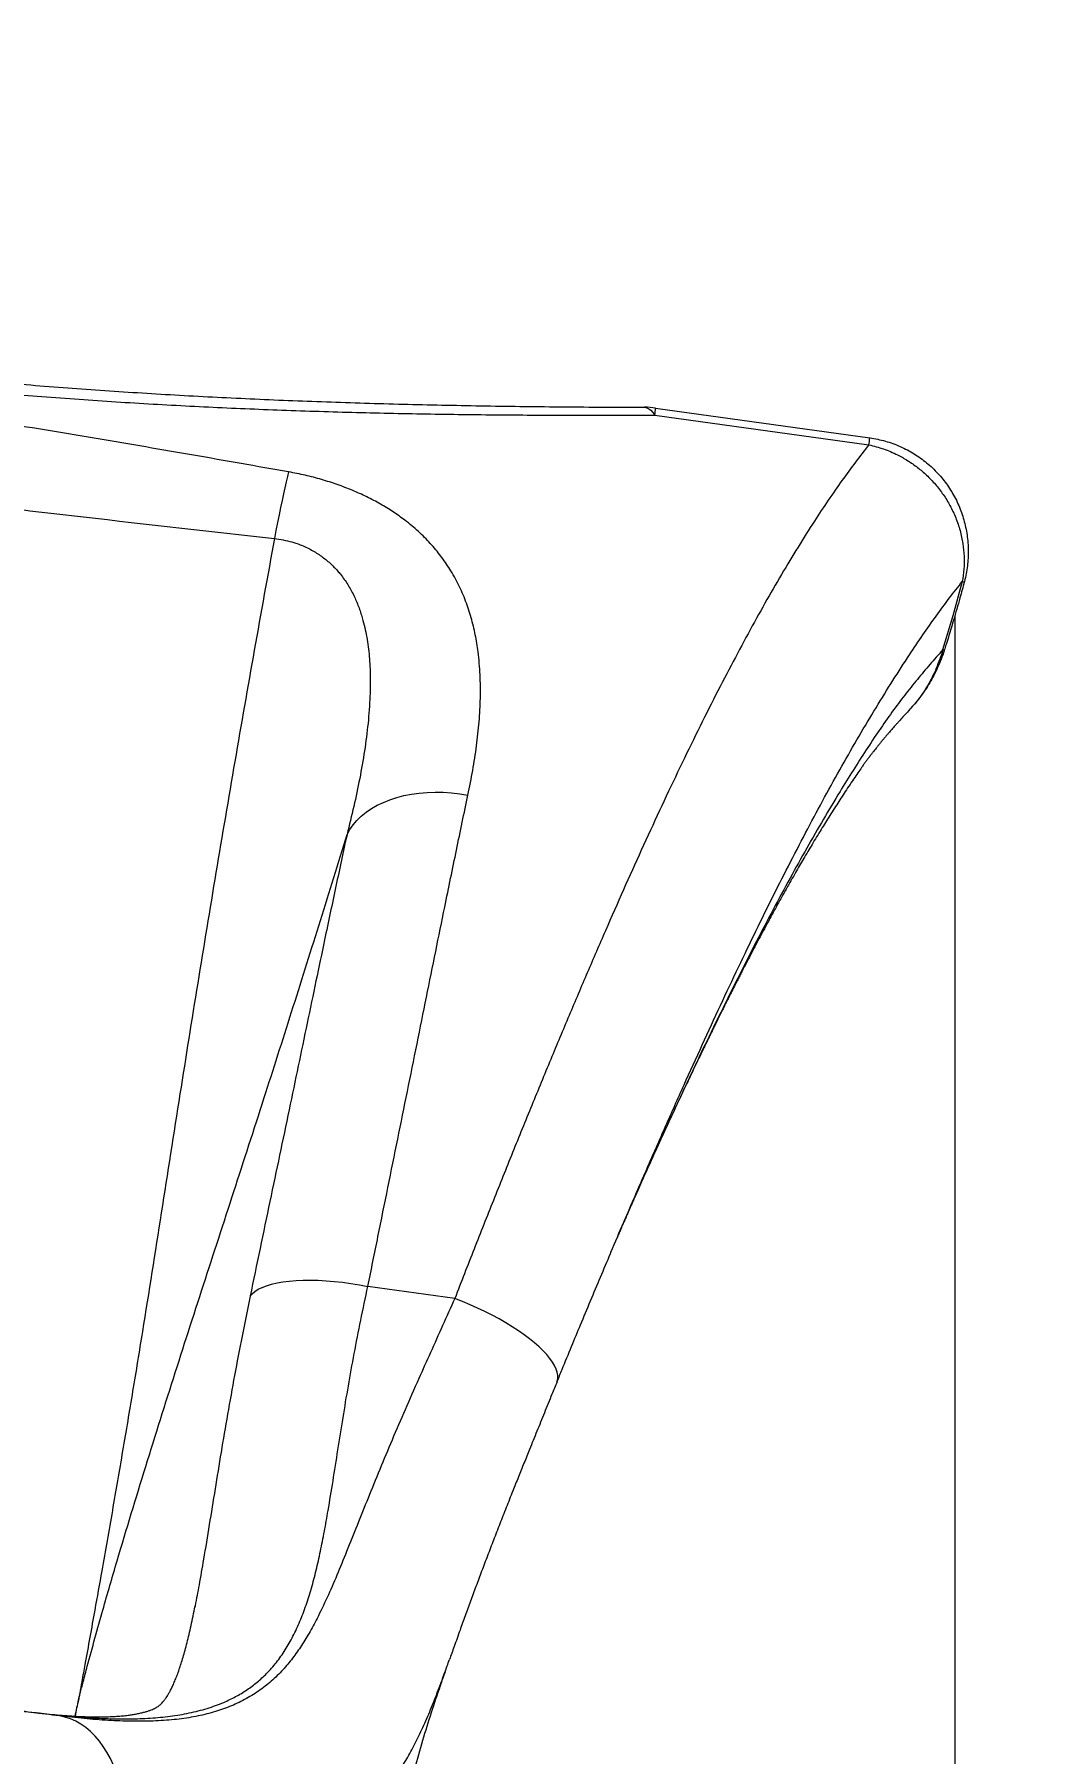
# Model space of a CAD drawing. Header units: millimetres. Extents: x -5517 to 6387, y -5295 to 6147.
# Drawn here: x 3939 to 4546, y 3157 to 4188 of the extents above; entities that cross this region are included whole.
import ezdxf

# ---------------------------------------------------------------- set-up
doc = ezdxf.new("R2010")
doc.units = ezdxf.units.MM
for name, color, linetype in [('DIKOM_ОБЪЕКТ', 7, 'Continuous'), ('DIKOM_РАЗМЕР_ЗОНА', 7, 'Continuous'), ('DIKOM_РАЗМЕР_ОБЪЕКТА', 7, 'Continuous')]:
    doc.layers.add(name, color=color, linetype=linetype)
doc.styles.add('style1', font='arial.ttf', dxfattribs={"width": 0.8})
doc.dimstyles.new('1-50', dxfattribs={"dimtxt": 300, "dimasz": 200, "dimexe": 100, "dimexo": 0, "dimgap": 100, "dimtad": 1, "dimtxsty": 'style1', "dimcen": 200, "dimclrd": 7, "dimclre": 7, "dimclrt": 7, "dimadec": 1, "dimazin": 2, "dimtfac": 1, "dimtmove": 0, "dimatfit": 2, "dimfxl": 0, "dimlwd": 25, "dimlwe": 18, "dimarcsym": 0})

# ---------------------------------------------------------------- blocks, each defined once
blk = doc.blocks.new('*D2')
at = {"layer": 'Defpoints', "color": 0, "transparency": 16777216}
for p in [(4491.5, 3839), (-2445.6, 374.3), (4491.5, -4687.8)]:
    blk.add_point(p, dxfattribs=at)
at = {"layer": 'DIKOM_РАЗМЕР_ОБЪЕКТА', "color": 7, "lineweight": 18, "transparency": 16777216}
for p, q in [((4491.5, 3839), (4491.5, -4787.8)), ((-2445.6, 374.3), (-2445.6, -4787.8))]:
    blk.add_line(p, q, dxfattribs=at)
at = {"layer": 'DIKOM_РАЗМЕР_ОБЪЕКТА', "color": 7, "lineweight": 25, "transparency": 16777216}
blk.add_line((-2245.6, -4687.8), (4291.5, -4687.8), dxfattribs=at)
at = {"layer": 'DIKOM_РАЗМЕР_ОБЪЕКТА', "color": 7, "transparency": 16777216}
for points in [[(-2245.6, -4654.5), (-2245.6, -4721.1), (-2445.6, -4687.8)], [(4291.5, -4654.5), (4291.5, -4721.1), (4491.5, -4687.8)]]:
    blk.add_solid(points, dxfattribs=at)
at = {"layer": 'DIKOM_РАЗМЕР_ОБЪЕКТА', "color": 7, "transparency": 16777216, "insert": (1023, -4434.6), "char_height": 300, "attachment_point": 5, "style": 'style1'}
blk.add_mtext('6900', dxfattribs=at)
blk = doc.blocks.new('*D3')
at = {"layer": 'Defpoints', "color": 0, "transparency": 16777216}
for p in [(6386.9, 4728.2), (-4131.4, -152.7), (6386.9, -5195.4)]:
    blk.add_point(p, dxfattribs=at)
at = {"layer": 'DIKOM_РАЗМЕР_ЗОНА', "color": 7, "lineweight": 18, "transparency": 16777216}
for p, q in [((6386.9, 4728.2), (6386.9, -5295.4)), ((-4131.4, -152.7), (-4131.4, -5295.4))]:
    blk.add_line(p, q, dxfattribs=at)
at = {"layer": 'DIKOM_РАЗМЕР_ЗОНА', "color": 7, "lineweight": 25, "transparency": 16777216}
blk.add_line((-3931.4, -5195.4), (6186.9, -5195.4), dxfattribs=at)
at = {"layer": 'DIKOM_РАЗМЕР_ЗОНА', "color": 7, "transparency": 16777216}
for points in [[(-3931.4, -5162), (-3931.4, -5228.7), (-4131.4, -5195.4)], [(6186.9, -5162), (6186.9, -5228.7), (6386.9, -5195.4)]]:
    blk.add_solid(points, dxfattribs=at)
at = {"layer": 'DIKOM_РАЗМЕР_ЗОНА', "color": 7, "transparency": 16777216, "insert": (1127.7, -4942.2), "char_height": 300, "attachment_point": 5, "style": 'style1'}
blk.add_mtext('10500', dxfattribs=at)

msp = doc.modelspace()

# ---------------------------------------------------------------- linework, layer by layer
at = {"layer": 'DIKOM_ОБЪЕКТ', "color": 7, "linetype": 'Continuous', "lineweight": 15}
for p, q in [((4311.62, 3959.533), (4440.004, 3941.673)), ((4312.097, 3963.729), (4440.48, 3945.869)), ((4484.176, 3818.604), (4484.189, 3818.644)), ((4465.286, 3783.938), (4464.959, 3783.593)), ((4466.167, 3784.867), (4464.989, 3783.566)), ((4302.611, 3497.421), (4302.129, 3496.35)), ((4191.613, 3429.772), (4139.481, 3437.024)), ((4035.868, 3245.514), (4035.658, 3244.394)), ((3939.435, 3181.537), (3940.752, 3181.351)), ((3954.422, 3179.449), (3940.752, 3181.351))]:
    msp.add_line(p, q, dxfattribs=at)
at = {"layer": 'DIKOM_ОБЪЕКТ', "color": 7, "linetype": 'Continuous', "lineweight": 15, "flags": 128}
for points in [[(4305.331, 3964.206), (4305.575, 3964.199), (4306.824, 3963.956), (4308.062, 3963.362), (4309.279, 3962.422), (4310.468, 3961.143), (4311.62, 3959.533)], [(4091.929, 3925.433), (4091.212, 3922.589), (4090.454, 3919.436), (4089.657, 3915.992), (4088.828, 3912.276), (4087.968, 3908.309), (4087.085, 3904.113), (4086.182, 3899.709), (4085.265, 3895.125), (4084.338, 3890.383), (4083.407, 3885.51)], [(4496.008, 3859.677), (4490.427, 3839.077), (4484.189, 3818.644), (4484.189, 3818.644)], [(4126.967, 3708.041), (4128.626, 3710.988), (4130.614, 3713.808), (4132.921, 3716.485), (4135.536, 3719.006), (4138.444, 3721.358), (4141.632, 3723.528), (4145.082, 3725.507), (4148.777, 3727.282), (4152.698, 3728.846), (4156.825, 3730.19), (4161.137, 3731.308), (4165.612, 3732.194), (4170.226, 3732.843), (4174.956, 3733.252), (4179.779, 3733.418), (4184.668, 3733.341), (4189.599, 3733.022), (4194.546, 3732.462), (4199.485, 3731.663)], [(4068.823, 3431.103), (4070.115, 3432.593), (4071.765, 3433.979), (4073.764, 3435.253), (4076.102, 3436.41), (4078.766, 3437.441), (4081.74, 3438.343), (4085.01, 3439.109), (4088.556, 3439.736), (4092.36, 3440.22), (4096.402, 3440.559), (4100.658, 3440.75), (4105.106, 3440.793), (4109.722, 3440.688), (4114.48, 3440.434), (4119.355, 3440.034), (4124.319, 3439.49), (4129.347, 3438.804), (4134.41, 3437.981), (4139.481, 3437.024)], [(4252.791, 3379.798), (4252.956, 3380.242), (4253.317, 3381.865), (4253.35, 3383.611), (4253.056, 3385.47), (4252.436, 3387.434), (4251.492, 3389.492), (4250.231, 3391.634), (4248.657, 3393.849), (4246.779, 3396.127), (4244.606, 3398.456), (4242.15, 3400.825), (4239.422, 3403.22), (4236.436, 3405.631), (4233.208, 3408.045), (4229.752, 3410.45), (4226.087, 3412.835), (4222.232, 3415.186), (4218.204, 3417.493), (4214.026, 3419.744), (4209.716, 3421.927), (4205.298, 3424.031), (4200.793, 3426.047), (4196.224, 3427.964), (4191.613, 3429.772)], [(3992.177, 3102.854), (3992.723, 3107.802), (3993.026, 3112.762), (3993.086, 3117.708), (3992.901, 3122.616), (3992.472, 3127.461), (3991.803, 3132.218), (3990.895, 3136.863), (3989.755, 3141.374), (3988.386, 3145.726), (3986.797, 3149.898), (3984.996, 3153.869), (3982.992, 3157.62), (3980.794, 3161.129), (3978.414, 3164.381), (3975.863, 3167.359), (3973.156, 3170.047), (3970.305, 3172.433), (3967.324, 3174.503), (3964.23, 3176.248), (3961.038, 3177.658), (3957.763, 3178.727), (3954.422, 3179.449)]]:
    msp.add_lwpolyline(points, dxfattribs=at)
at = {"layer": 'DIKOM_ОБЪЕКТ', "color": 7, "linetype": 'Continuous', "lineweight": 15}
for centre, radius, start, end in [((4305.207, 3914.206), 50, 82.080054, 89.841024), ((4253.728, 3968.231), 58.541, 351.456027, 355.589952), ((4371.137, 3951.616), 69.581, 351.78408, 355.261899), ((4496.805, 3861.951), 2.41, 250.682235, 281.247643)]:
    msp.add_arc(centre, radius, start, end, dxfattribs=at)
for points, knots in [([(3214.062, 4116.016), (3219.743, 4114.427), (3233.221, 4110.657), (3254.545, 4104.771), (3277.982, 4098.37), (3301.177, 4092.131), (3324.175, 4086.048), (3346.973, 4080.122), (3369.777, 4074.306), (3392.566, 4068.608), (3415.319, 4063.04), (3438.015, 4057.611), (3460.636, 4052.329), (3483.163, 4047.204), (3505.58, 4042.242), (3527.871, 4037.449), (3550.021, 4032.833), (3572.017, 4028.397), (3593.857, 4024.147), (3615.658, 4020.059), (3637.496, 4016.114), (3659.419, 4012.308), (3681.359, 4008.655), (3703.295, 4005.158), (3725.23, 4001.818), (3747.168, 3998.636), (3769.087, 3995.614), (3791.007, 3992.752), (3812.957, 3990.042), (3834.984, 3987.477), (3857.081, 3985.057), (3879.215, 3982.786), (3901.35, 3980.666), (3923.457, 3978.7), (3945.588, 3976.881), (3967.786, 3975.204), (3990.099, 3973.661), (4012.507, 3972.25), (4035.013, 3970.969), (4057.62, 3969.813), (4080.331, 3968.779), (4103.151, 3967.863), (4126.083, 3967.061), (4149.129, 3966.369), (4172.293, 3965.783), (4195.576, 3965.296), (4218.981, 3964.906), (4242.515, 3964.606), (4266.172, 3964.393), (4287.14, 3964.263), (4300.182, 3964.228), (4305.332, 3964.214)], [0, 0, 0, 0, 0.01645423, 0.03904153, 0.06142152, 0.08371168, 0.10530797, 0.12684223, 0.14829707, 0.16965493, 0.19089926, 0.21201468, 0.23298702, 0.2538031, 0.27445124, 0.29492079, 0.3152023, 0.33528726, 0.35516858, 0.37486834, 0.39470512, 0.41455982, 0.43437352, 0.45415246, 0.47390291, 0.4936312, 0.51334606, 0.53299052, 0.55267202, 0.57243857, 0.59226556, 0.61212735, 0.63199833, 0.65184499, 0.67165749, 0.6916342, 0.71171378, 0.7319043, 0.75221339, 0.77264875, 0.7932183, 0.81392932, 0.83478939, 0.85580584, 0.87698564, 0.89833597, 0.91986322, 0.94157417, 0.96348526, 0.98558334, 1, 1, 1, 1]), ([(3206.979, 4113.207), (3218.467, 4109.908), (3241.446, 4103.311), (3276.225, 4093.551), (3311.274, 4083.921), (3346.617, 4074.469), (3382.241, 4065.226), (3418.139, 4056.228), (3454.306, 4047.513), (3490.734, 4039.109), (3527.36, 4031.056), (3564.169, 4023.38), (3601.15, 4016.112), (3638.286, 4009.265), (3675.551, 4002.856), (3713.403, 3996.824), (3751.828, 3991.205), (3790.807, 3986.021), (3829.826, 3981.341), (3870.698, 3976.967), (3913.403, 3972.988), (3957.906, 3969.466), (4002.323, 3966.54), (4046.598, 3964.177), (4090.971, 3962.335), (4135.411, 3960.99), (4179.9, 3960.086), (4224.125, 3959.578), (4268.077, 3959.389), (4297.108, 3959.485), (4311.62, 3959.533)], [0, 0, 0, 0, 0.0329727, 0.06594858, 0.09892092, 0.13202002, 0.16512287, 0.19822156, 0.23144118, 0.26467, 0.29789809, 0.33111707, 0.36434185, 0.39757676, 0.43081132, 0.46403571, 0.49854547, 0.53306695, 0.56758848, 0.60209842, 0.64150119, 0.68092755, 0.72036301, 0.75979231, 0.79919752, 0.8393434, 0.87950826, 0.91968186, 0.95985079, 1, 1, 1, 1]), ([(4091.929, 3925.433), (4072.905, 3928.793), (4034.857, 3935.511), (3977.701, 3945.281), (3920.469, 3954.763), (3863.59, 3963.813), (3807.07, 3972.39), (3750.895, 3980.45), (3694.635, 3988.003), (3638.275, 3995.109), (3581.85, 4001.818), (3525.363, 4008.178), (3468.86, 4014.254), (3431.183, 4018.1), (3412.344, 4020.022)], [0, 0, 0, 0, 0.08449456, 0.16898884, 0.25351419, 0.33803874, 0.42063002, 0.50322052, 0.58589423, 0.66856888, 0.75140877, 0.83424949, 0.91712466, 1, 1, 1, 1]), ([(3409.95, 3979.169), (3447.072, 3972.997), (3502.756, 3963.739), (3577.071, 3951.69), (3632.676, 3942.947), (3688.161, 3934.575), (3743.541, 3926.625), (3799.001, 3919.128), (3855.067, 3911.964), (3911.714, 3905.089), (3988.008, 3896.211), (4045.246, 3889.791), (4083.407, 3885.51)], [0, 0, 0, 0, 0.16609514, 0.24914935, 0.33220297, 0.41442096, 0.49663803, 0.57891329, 0.66118931, 0.7458855, 0.83058249, 1, 1, 1, 1]), ([(4440.004, 3941.673), (4437.332, 3938.271), (4431.99, 3931.466), (4423.851, 3920.337), (4415.626, 3908.538), (4406.847, 3895.315), (4397.517, 3880.555), (4387.621, 3864.122), (4377.625, 3846.783), (4367.534, 3828.568), (4357.248, 3809.316), (4346.761, 3789.009), (4336.076, 3767.64), (4325.294, 3745.434), (4314.426, 3722.433), (4303.58, 3698.894), (4292.76, 3674.859), (4281.969, 3650.376), (4271.103, 3625.244), (4260.168, 3599.51), (4249.061, 3572.95), (4237.766, 3545.566), (4226.288, 3517.369), (4214.754, 3488.646), (4203.19, 3459.482), (4195.471, 3439.672), (4191.613, 3429.772)], [0, 0, 0, 0, 0.03600708, 0.07201418, 0.10813734, 0.14426049, 0.18642154, 0.22861771, 0.27082545, 0.31302139, 0.35518263, 0.3985676, 0.44199109, 0.48542718, 0.52885037, 0.57223549, 0.61437225, 0.65654423, 0.69872776, 0.74089993, 0.78303665, 0.82640393, 0.86980946, 0.91322774, 0.95663305, 1, 1, 1, 1]), ([(4440.004, 3941.673), (4442.938, 3940.931), (4448.807, 3939.446), (4456.597, 3936.089), (4463.397, 3932.269), (4469.242, 3928.179), (4474.817, 3923.424), (4480.001, 3917.978), (4484.697, 3911.884), (4488.809, 3905.208), (4492.203, 3897.988), (4494.801, 3890.316), (4496.485, 3882.547), (4497.221, 3874.799), (4497.155, 3867.155), (4496.39, 3862.167), (4496.008, 3859.677)], [0, 0, 0, 0, 0.08247491, 0.16494994, 0.22897854, 0.29317799, 0.35720704, 0.42641615, 0.49584221, 0.56505255, 0.63888061, 0.7129699, 0.78680182, 0.85779122, 0.92900656, 1, 1, 1, 1]), ([(4440.475, 3945.863), (4440.539, 3945.856), (4442.164, 3945.685), (4445.315, 3945.05), (4449.908, 3943.944), (4454.429, 3942.482), (4458.835, 3940.722), (4463.061, 3938.68), (4467.103, 3936.375), (4470.974, 3933.806), (4474.69, 3930.956), (4478.193, 3927.861), (4481.438, 3924.568), (4484.426, 3921.095), (4487.178, 3917.428), (4489.702, 3913.545), (4491.968, 3909.482), (4493.935, 3905.305), (4495.604, 3901.041), (4496.987, 3896.688), (4498.092, 3892.208), (4498.907, 3887.618), (4499.414, 3882.984), (4499.613, 3878.342), (4499.508, 3873.713), (4499.112, 3869.065), (4498.375, 3864.413), (4497.75, 3861.241), (4497.287, 3859.651), (4497.268, 3859.584)], [0, 0, 0, 0, 0.001661, 0.04195391, 0.08237609, 0.12305427, 0.16388395, 0.20415541, 0.24353965, 0.28331868, 0.32342307, 0.36375413, 0.40330483, 0.44211261, 0.48135776, 0.52100427, 0.56099861, 0.60079017, 0.63950358, 0.67856346, 0.71805004, 0.7579533, 0.79823623, 0.83773421, 0.87721183, 0.91712331, 0.9574643, 0.9982082, 1, 1, 1, 1]), ([(4199.485, 3731.663), (4200.486, 3736.616), (4202.49, 3746.533), (4204.746, 3761.159), (4206.331, 3775.607), (4207.095, 3789.828), (4206.946, 3803.8), (4205.867, 3816.461), (4204.021, 3827.859), (4201.568, 3838.061), (4198.264, 3848.056), (4194.025, 3857.796), (4189.026, 3866.785), (4183.342, 3875.032), (4177.083, 3882.563), (4169.912, 3889.766), (4162.388, 3896.077), (4154.702, 3901.532), (4147.08, 3906.212), (4138.899, 3910.546), (4130.246, 3914.465), (4121.149, 3917.931), (4111.694, 3920.926), (4101.938, 3923.496), (4095.26, 3924.789), (4091.929, 3925.433)], [0, 0, 0, 0, 0.06029735, 0.12073192, 0.1811963, 0.24161141, 0.30193199, 0.36215319, 0.40869318, 0.45536698, 0.50204021, 0.54862592, 0.59509229, 0.63483312, 0.67469534, 0.71451414, 0.75419419, 0.7851506, 0.81621546, 0.84725774, 0.87818436, 0.90857238, 0.93909768, 0.96961839, 1, 1, 1, 1]), ([(4083.407, 3885.51), (4079.365, 3863.202), (4071.282, 3818.583), (4059.625, 3751.844), (4048.302, 3685.233), (4037.334, 3618.76), (4026.458, 3550.712), (4015.597, 3481.122), (4006.195, 3421.755), (3998.408, 3374.203), (3992.401, 3338.449), (3986.229, 3302.556), (3980.621, 3270.696), (3975.123, 3239.969), (3971.117, 3217.767), (3968.099, 3201.074), (3966.906, 3194.471), (3966.283, 3191.019), (3966.067, 3189.825), (3965.996, 3189.435), (3965.985, 3189.369)], [0, 0, 0, 0, 0.09573936, 0.1914867, 0.28723899, 0.38299094, 0.47873396, 0.5817991, 0.684864, 0.73642064, 0.78798298, 0.83953742, 0.89108316, 0.92454414, 0.97055121, 0.98520175, 0.99497892, 0.99836066, 0.99972213, 1, 1, 1, 1]), ([(4083.407, 3885.51), (4085.173, 3885.262), (4088.71, 3884.764), (4093.866, 3883.486), (4099.652, 3881.56), (4105.689, 3878.76), (4111.685, 3874.977), (4116.886, 3870.747), (4120.543, 3867.011), (4124.113, 3862.755), (4127.519, 3857.929), (4131.088, 3851.442), (4133.959, 3844.729), (4136.696, 3836.423), (4138.975, 3826.449), (4140.467, 3814.773), (4141.021, 3802.935), (4140.799, 3789.574), (4139.704, 3774.66), (4137.577, 3758.176), (4134.655, 3741.566), (4131.116, 3724.864), (4128.35, 3713.646), (4126.967, 3708.041)], [0, 0, 0, 0, 0.02155449, 0.0431781, 0.06473053, 0.09702371, 0.12743646, 0.15800275, 0.18848499, 0.20115668, 0.23809981, 0.27518665, 0.31235043, 0.34939802, 0.40964172, 0.47003313, 0.53051265, 0.59087675, 0.67259084, 0.75439732, 0.83629035, 0.91819878, 1, 1, 1, 1]), ([(4293.004, 3475.606), (4294.047, 3478.039), (4298.728, 3488.962), (4307.094, 3508.179), (4318.087, 3533.198), (4329.116, 3557.897), (4340.079, 3582.049), (4350.969, 3605.597), (4361.699, 3628.327), (4372.272, 3650.23), (4382.687, 3671.312), (4393.028, 3691.73), (4403.287, 3711.446), (4413.56, 3730.627), (4423.834, 3749.184), (4434.103, 3767.069), (4444.283, 3784.141), (4454.376, 3800.411), (4463.745, 3814.897), (4472.408, 3827.784), (4480.361, 3839.127), (4488.243, 3849.861), (4493.42, 3856.405), (4496.008, 3859.677)], [0, 0, 0, 0, 0.01435294, 0.06444983, 0.11600154, 0.16759833, 0.21921076, 0.2708087, 0.32236114, 0.37267156, 0.42302278, 0.4733885, 0.52374102, 0.57405204, 0.62579136, 0.67757028, 0.72937099, 0.78116538, 0.83291742, 0.87461711, 0.91631565, 0.95815812, 1, 1, 1, 1]), ([(4497.218, 3859.601), (4496.362, 3856.355), (4494.325, 3848.629), (4490.66, 3836.082), (4487.493, 3825.63), (4485.571, 3819.644), (4485.202, 3818.495)], [0, 0, 0, 0, 0.23511137, 0.55964094, 0.91548866, 1, 1, 1, 1]), ([(4484.127, 3818.573), (4481.625, 3815.728), (4476.626, 3810.043), (4469.086, 3801.11), (4461.5, 3791.668), (4453.855, 3781.544), (4446.139, 3770.525), (4438.364, 3758.758), (4430.543, 3746.542), (4422.008, 3732.759), (4412.747, 3717.278), (4402.75, 3699.946), (4392.703, 3681.916), (4382.61, 3663.201), (4372.081, 3643.085), (4361.108, 3621.518), (4349.689, 3598.454), (4338.228, 3574.708), (4326.736, 3550.343), (4315.212, 3525.334), (4306.685, 3506.575), (4301.975, 3495.996), (4301.143, 3494.128)], [0, 0, 0, 0, 0.04410831, 0.08814737, 0.13209847, 0.17597045, 0.21980721, 0.26364134, 0.30744747, 0.35121149, 0.40615296, 0.46099325, 0.51571672, 0.57031287, 0.62479763, 0.68550248, 0.74609871, 0.8065683, 0.86689092, 0.92705805, 0.98711757, 1, 1, 1, 1]), ([(4484.127, 3818.573), (4484.127, 3818.573), (4484.127, 3816.599), (4482.297, 3813.091), (4480.539, 3807.611), (4478.026, 3802.349), (4475.023, 3796.789), (4471.285, 3791.132), (4467.949, 3786.694), (4465.782, 3784.451), (4465.286, 3783.938)], [0, 0, 0, 0, 0.00000579, 0.14382584, 0.28765014, 0.43410592, 0.58056058, 0.76320627, 0.94583747, 1, 1, 1, 1]), ([(4485.212, 3818.268), (4485.202, 3818.236), (4484.645, 3816.48), (4483.364, 3813.083), (4481.306, 3808.159), (4479.015, 3803.445), (4476.526, 3798.95), (4473.755, 3794.524), (4470.692, 3790.274), (4468.378, 3787.299), (4467.073, 3785.867), (4466.933, 3785.713)], [0, 0, 0, 0, 0.00268309, 0.14709778, 0.28954758, 0.42871446, 0.56522356, 0.69956873, 0.8453332, 0.98338085, 1, 1, 1, 1]), ([(4484.176, 3818.604), (4484.165, 3818.602), (4484.151, 3818.599), (4484.131, 3818.578), (4484.127, 3818.573)], [0, 0, 0, 0, 0.77834006, 1, 1, 1, 1]), ([(4485.174, 3818.504), (4485.208, 3818.479), (4485.318, 3818.4), (4484.928, 3818.451), (4484.427, 3818.553), (4484.176, 3818.604)], [0, 0, 0, 0, 0.18645147, 0.59322352, 1, 1, 1, 1]), ([(4465.338, 3783.888), (4464.338, 3782.803), (4462.466, 3780.772), (4459.891, 3777.946), (4457.861, 3775.697), (4456.333, 3773.986), (4455.205, 3772.714), (4454.225, 3771.6), (4453.281, 3770.52), (4452.299, 3769.389), (4451.278, 3768.202), (4450.211, 3766.951), (4449.124, 3765.663), (4448.007, 3764.324), (4446.86, 3762.932), (4445.747, 3761.565), (4444.744, 3760.316), (4443.832, 3759.167), (4442.888, 3757.967), (4441.77, 3756.524), (4440.517, 3754.884), (4439.239, 3753.179), (4438.032, 3751.538), (4436.85, 3749.907), (4435.306, 3747.742), (4433.324, 3744.908), (4430.74, 3741.133), (4427.988, 3737.045), (4425.235, 3732.891), (4422.598, 3728.857), (4419.967, 3724.776), (4417.285, 3720.562), (4414.621, 3716.319), (4411.974, 3712.051), (4409.314, 3707.709), (4406.615, 3703.25), (4403.991, 3698.862), (4401.46, 3694.583), (4399.013, 3690.402), (4396.551, 3686.154), (4393.65, 3681.097), (4390.327, 3675.231), (4386.647, 3668.642), (4382.959, 3661.947), (4379.634, 3655.828), (4376.656, 3650.288), (4374.085, 3645.464), (4371.511, 3640.593), (4368.997, 3635.798), (4366.771, 3631.52), (4364.922, 3627.943), (4363.486, 3625.154), (4362.204, 3622.653), (4360.856, 3620.017), (4359.228, 3616.818), (4357.535, 3613.476), (4355.895, 3610.222), (4354.423, 3607.289), (4352.918, 3604.281), (4351.382, 3601.197), (4349.87, 3598.149), (4348.48, 3595.338), (4347.286, 3592.913), (4346.348, 3591.004), (4345.58, 3589.438), (4344.865, 3587.976), (4344.042, 3586.292), (4343.059, 3584.276), (4341.916, 3581.924), (4340.611, 3579.235), (4338.814, 3575.514), (4336.441, 3570.584), (4333.465, 3564.356), (4330.254, 3557.59), (4326.003, 3548.567), (4320.702, 3537.188), (4315.982, 3526.958), (4313.307, 3521.069), (4312.767, 3519.88)], [0, 0, 0, 0, 0.02036688, 0.03811077, 0.05298268, 0.06265247, 0.07054955, 0.0775832, 0.08470473, 0.0919152, 0.10006849, 0.10833542, 0.11685482, 0.12573042, 0.1349645, 0.14439848, 0.15258218, 0.15916503, 0.16646381, 0.17583312, 0.18698136, 0.19758319, 0.20716561, 0.21635201, 0.22578067, 0.24311781, 0.26084721, 0.2809517, 0.3003188, 0.31734743, 0.33467102, 0.35353372, 0.37123803, 0.38790512, 0.40611926, 0.42381528, 0.44099308, 0.45752589, 0.4731855, 0.48841709, 0.50496024, 0.52898061, 0.55209291, 0.57501909, 0.5988233, 0.61477392, 0.63089368, 0.64688347, 0.66274329, 0.67757428, 0.68809085, 0.69691813, 0.70405912, 0.71170631, 0.7217023, 0.73395566, 0.74274603, 0.75171663, 0.76086789, 0.77019969, 0.77970819, 0.7883881, 0.79544691, 0.80139781, 0.80539337, 0.80937556, 0.81429596, 0.82015474, 0.82695238, 0.83468826, 0.84336229, 0.85888747, 0.87672742, 0.89594347, 0.91566892, 0.95217289, 0.99034307, 1, 1, 1, 1]), ([(4139.481, 3437.024), (4141.504, 3447.002), (4145.55, 3466.964), (4151.524, 3496.398), (4157.411, 3525.415), (4163.232, 3554.128), (4168.972, 3582.505), (4174.632, 3610.502), (4180.178, 3637.894), (4184.994, 3661.593), (4189.124, 3681.81), (4192.61, 3698.75), (4196.064, 3715.409), (4198.345, 3726.245), (4199.485, 3731.663)], [0, 0, 0, 0, 0.09283986, 0.18573534, 0.27863058, 0.3714706, 0.46614832, 0.5608854, 0.65562189, 0.75029984, 0.81265725, 0.87501482, 0.93750771, 1, 1, 1, 1]), ([(3965.985, 3189.369), (3966.046, 3189.609), (3966.34, 3190.761), (3967.243, 3194.27), (3968.899, 3200.638), (3973.328, 3217.35), (3980.033, 3241.555), (3991.677, 3281.533), (4006.14, 3329.067), (4023.905, 3385.377), (4042.011, 3441.459), (4060.227, 3497.374), (4077.867, 3551.817), (4094.785, 3604.84), (4111.058, 3656.445), (4121.664, 3690.842), (4126.967, 3708.041)], [0, 0, 0, 0, 0.00135588, 0.00650978, 0.01984813, 0.03739193, 0.10122719, 0.15751116, 0.26582308, 0.37415508, 0.48250634, 0.59085971, 0.69918983, 0.79945842, 0.89973033, 1, 1, 1, 1]), ([(4126.967, 3708.041), (4125.863, 3702.948), (4123.656, 3692.762), (4120.306, 3677.074), (4116.92, 3661.093), (4112.947, 3642.206), (4108.35, 3620.252), (4103.089, 3595.048), (4097.717, 3569.29), (4092.196, 3542.84), (4086.521, 3515.717), (4080.705, 3487.938), (4074.807, 3459.759), (4070.817, 3440.653), (4068.823, 3431.103)], [0, 0, 0, 0, 0.06259813, 0.12519608, 0.18793507, 0.25067443, 0.34336903, 0.43612244, 0.52887704, 0.62157319, 0.71614943, 0.81078381, 0.90542051, 1, 1, 1, 1]), ([(4302.124, 3496.346), (4302.13, 3496.359), (4302.151, 3496.399), (4301.958, 3495.965), (4301.375, 3494.657), (4300.805, 3493.375), (4300.264, 3492.157), (4299.668, 3490.811), (4298.893, 3489.059), (4297.978, 3486.982), (4297.03, 3484.824), (4296.166, 3482.854), (4295.306, 3480.887), (4294.36, 3478.717), (4293.377, 3476.453), (4292.474, 3474.372), (4291.7, 3472.579), (4290.879, 3470.676), (4289.912, 3468.43), (4289.173, 3466.705), (4288.787, 3465.803)], [0, 0, 0, 0, 0.01722635, 0.05227548, 0.10404687, 0.14887893, 0.1855075, 0.22495471, 0.27705099, 0.35361121, 0.42304404, 0.48132983, 0.53848602, 0.60666087, 0.68290852, 0.7477918, 0.79774071, 0.846258, 0.91964385, 1, 1, 1, 1]), ([(4285.16, 3457.322), (4285.177, 3457.362), (4287.804, 3463.554), (4290.413, 3469.599), (4293.004, 3475.606)], [0, 0, 0, 0, 0.00644376, 1, 1, 1, 1]), ([(4285.147, 3457.295), (4285.034, 3457.031), (4282.934, 3452.116), (4278.828, 3442.417), (4272.834, 3428.188), (4267.035, 3414.323), (4261.35, 3400.591), (4256.684, 3389.238), (4253.793, 3382.166), (4252.808, 3379.758)], [0, 0, 0, 0, 0.01051602, 0.19584874, 0.38140763, 0.56702446, 0.73287082, 0.90905101, 1, 1, 1, 1]), ([(3940.752, 3181.351), (3945.662, 3180.779), (3955.498, 3179.633), (3969.663, 3178.449), (3983.369, 3177.729), (3996.519, 3177.567), (4009.068, 3178.016), (4021.058, 3179.15), (4032.432, 3181.053), (4043.156, 3183.792), (4052.381, 3187.134), (4060.253, 3190.915), (4066.946, 3194.943), (4073.134, 3199.548), (4079.093, 3204.992), (4084.723, 3211.414), (4089.975, 3218.906), (4094.651, 3227.14), (4098.795, 3236.079), (4102.456, 3245.681), (4105.673, 3255.91), (4108.519, 3266.74), (4111.082, 3278.125), (4113.433, 3290.047), (4115.911, 3304.011), (4118.555, 3320.221), (4121.474, 3338.847), (4124.488, 3357.874), (4127.733, 3377.19), (4131.257, 3396.699), (4135.109, 3416.633), (4138.025, 3430.231), (4139.481, 3437.024)], [0, 0, 0, 0, 0.03339949, 0.06689429, 0.10042508, 0.13394028, 0.16739954, 0.20077495, 0.23492926, 0.26911449, 0.3032646, 0.32987749, 0.35652603, 0.38317377, 0.4097856, 0.44037729, 0.47105227, 0.50178304, 0.53252832, 0.5632371, 0.59385123, 0.62430888, 0.6547964, 0.68528771, 0.71575058, 0.75754794, 0.79937782, 0.84117572, 0.88085408, 0.92059003, 0.96032406, 1, 1, 1, 1]), ([(4191.613, 3429.772), (4189.144, 3424.324), (4184.206, 3413.428), (4177.051, 3397.375), (4169.483, 3380.531), (4161.694, 3362.972), (4153.913, 3344.769), (4146.531, 3327.078), (4139.546, 3309.99), (4132.932, 3293.6), (4126.755, 3278.145), (4120.886, 3263.677), (4115.058, 3250.239), (4109.532, 3238.704), (4104.217, 3228.904), (4099.106, 3220.628), (4093.648, 3213.019), (4087.581, 3205.873), (4080.731, 3199.33), (4072.983, 3193.477), (4064.547, 3188.494), (4055.414, 3184.377), (4045.585, 3181.119), (4034.898, 3178.685), (4023.299, 3177.081), (4010.811, 3176.241), (3997.629, 3176.118), (3983.806, 3176.652), (3969.451, 3177.733), (3959.426, 3178.877), (3954.422, 3179.449)], [0, 0, 0, 0, 0.03386665, 0.06774868, 0.10161574, 0.14251516, 0.18353173, 0.22460902, 0.26568744, 0.30670657, 0.34760776, 0.38720975, 0.42683721, 0.46643618, 0.49693008, 0.52745613, 0.55797616, 0.58846206, 0.6220175, 0.65569499, 0.68943074, 0.72316105, 0.75682606, 0.790373, 0.8252058, 0.86014, 0.89514184, 0.93016205, 0.96513879, 1, 1, 1, 1]), ([(4068.823, 3431.103), (4067.186, 3423.116), (4063.912, 3407.143), (4059.441, 3383.55), (4055.271, 3360.27), (4051.408, 3337.53), (4047.796, 3315.425), (4044.338, 3294.016), (4041.173, 3274.9), (4038.386, 3258.727), (4036.657, 3249.654), (4035.868, 3245.514)], [0, 0, 0, 0, 0.11941672, 0.23883398, 0.35913147, 0.47942841, 0.59753747, 0.71569901, 0.83379754, 0.92415168, 1, 1, 1, 1]), ([(4252.921, 3379.747), (4251.902, 3377.256), (4249.35, 3371.017), (4245.328, 3361.14), (4240.849, 3350.113), (4236.783, 3340.075), (4233.085, 3330.936), (4229.739, 3322.649), (4226.18, 3313.757), (4222.447, 3304.349), (4218.593, 3294.534), (4214.851, 3284.899), (4211.22, 3275.447), (4207.703, 3266.176), (4204.298, 3257.089), (4201.006, 3248.182), (4197.825, 3239.451), (4194.576, 3230.398), (4191.44, 3221.6), (4189.36, 3215.79), (4188.426, 3213.182)], [0, 0, 0, 0, 0.04041386, 0.10123077, 0.16203937, 0.22277521, 0.26906207, 0.31617316, 0.36434521, 0.42247505, 0.48032228, 0.53791747, 0.5952929, 0.65248064, 0.70951152, 0.76641691, 0.82322601, 0.88038015, 0.94631491, 1, 1, 1, 1]), ([(3954.422, 3179.449), (3948.941, 3180.103), (3937.977, 3181.412), (3920.615, 3183.526), (3901.967, 3185.826), (3881.917, 3188.334), (3860.468, 3191.052), (3840.053, 3193.67), (3820.886, 3196.154), (3803.121, 3198.475), (3785.078, 3200.852), (3764.984, 3203.519), (3742.782, 3206.492), (3718.461, 3209.78), (3695.795, 3212.871), (3674.896, 3215.744), (3655.82, 3218.385), (3636.733, 3221.044), (3615.805, 3223.98), (3593.085, 3227.192), (3568.675, 3230.672), (3546.352, 3233.883), (3526.114, 3236.817), (3507.913, 3239.474), (3489.97, 3242.112), (3470.585, 3244.982), (3449.906, 3248.071), (3428.138, 3251.355), (3408.653, 3254.326), (3391.335, 3256.993), (3376.049, 3259.369), (3361.223, 3261.693), (3351.791, 3263.192), (3347.078, 3263.94)], [0, 0, 0, 0, 0.03323746, 0.06649568, 0.0997334, 0.13668414, 0.17366343, 0.21061407, 0.23912808, 0.26766777, 0.29620751, 0.32472144, 0.36170878, 0.39872449, 0.43571175, 0.46425581, 0.49282619, 0.52139633, 0.5499403, 0.58689768, 0.62388322, 0.66084057, 0.68935859, 0.71790279, 0.74644693, 0.77496493, 0.81192282, 0.84890933, 0.88586727, 0.91438747, 0.94293371, 0.97148003, 1, 1, 1, 1]), ([(3361.277, 3261.965), (3367.534, 3260.98), (3380.052, 3259.01), (3399.893, 3255.936), (3418.873, 3253.026), (3436.836, 3250.299), (3453.579, 3247.778), (3470.68, 3245.223), (3489.823, 3242.384), (3511.095, 3239.256), (3534.544, 3235.838), (3556.537, 3232.662), (3576.929, 3229.74), (3595.631, 3227.077), (3614.432, 3224.419), (3635.156, 3221.507), (3657.788, 3218.353), (3682.262, 3214.97), (3704.785, 3211.885), (3725.32, 3209.095), (3743.881, 3206.59), (3762.271, 3204.127), (3782.242, 3201.472), (3803.678, 3198.647), (3826.407, 3195.683), (3846.91, 3193.038), (3865.262, 3190.696), (3881.579, 3188.633), (3897.476, 3186.644), (3912.641, 3184.767), (3927.117, 3182.995), (3936.207, 3181.899), (3940.752, 3181.351)], [0, 0, 0, 0, 0.03872294, 0.07747576, 0.11619866, 0.14608074, 0.17599015, 0.20589937, 0.23578131, 0.27450499, 0.31325842, 0.35198204, 0.38186376, 0.41177304, 0.44168225, 0.4715642, 0.51030348, 0.54907249, 0.5878119, 0.61770667, 0.64762886, 0.67755096, 0.70744573, 0.74618089, 0.78494618, 0.82368166, 0.85357337, 0.883493, 0.91341206, 0.94330411, 0.97165218, 1, 1, 1, 1]), ([(3939.443, 3181.541), (3939.745, 3181.503), (3942.31, 3181.181), (3946.912, 3180.684), (3953.188, 3180.064), (3959.118, 3179.58), (3964.719, 3179.218), (3969.988, 3178.977), (3974.932, 3178.851), (3979.555, 3178.836), (3983.863, 3178.924), (3987.865, 3179.109), (3991.562, 3179.383), (3994.823, 3179.724), (3997.678, 3180.107), (4000.283, 3180.54), (4002.749, 3181.039), (4005.016, 3181.592), (4007.016, 3182.171), (4008.764, 3182.765), (4010.277, 3183.364), (4011.578, 3183.962), (4012.699, 3184.561), (4013.681, 3185.171), (4014.551, 3185.812), (4015.242, 3186.408), (4016.09, 3187.255), (4017.024, 3188.33), (4017.975, 3189.586), (4018.839, 3190.861), (4019.668, 3192.199), (4020.62, 3193.874), (4021.666, 3195.892), (4022.791, 3198.278), (4023.938, 3200.944), (4025.104, 3203.905), (4026.287, 3207.177), (4027.469, 3210.737), (4028.656, 3214.617), (4029.843, 3218.809), (4031.039, 3223.37), (4032.241, 3228.305), (4033.447, 3233.609), (4034.651, 3239.316), (4035.467, 3243.308), (4035.869, 3245.459), (4035.879, 3245.512)], [0, 0, 0, 0, 0.00338024, 0.02871889, 0.05369349, 0.07819324, 0.10224405, 0.12587631, 0.14912719, 0.17203867, 0.19465953, 0.21704598, 0.2392636, 0.26139028, 0.2804674, 0.30032859, 0.32228512, 0.34437426, 0.36674159, 0.3895677, 0.41309806, 0.4376872, 0.46388227, 0.49262924, 0.52586429, 0.55847796, 0.5864445, 0.61641541, 0.64485708, 0.66404226, 0.68314339, 0.70302137, 0.72530305, 0.74718299, 0.76887634, 0.79055715, 0.81232359, 0.83449444, 0.85632678, 0.87870279, 0.90164351, 0.92517118, 0.94929891, 0.97403116, 0.99936397, 1, 1, 1, 1]), ([(3992.177, 3102.854), (3998.003, 3102.186), (4009.658, 3100.849), (4026.188, 3099.59), (4042.113, 3098.944), (4057.3, 3099.044), (4071.719, 3099.938), (4085.029, 3101.65), (4097.241, 3104.186), (4108.411, 3107.523), (4118.803, 3111.759), (4128.393, 3116.945), (4137.208, 3123.12), (4144.783, 3129.868), (4151.3, 3137.017), (4156.952, 3144.407), (4162.211, 3152.502), (4167.184, 3161.392), (4171.935, 3171.147), (4176.558, 3181.79), (4181.111, 3193.271), (4185.013, 3203.708), (4187.495, 3210.644), (4188.405, 3213.189)], [0, 0, 0, 0, 0.0516247, 0.10328258, 0.15490544, 0.20784334, 0.26082004, 0.3137567, 0.36450581, 0.41529089, 0.46604123, 0.51805693, 0.57010898, 0.62212804, 0.6655166, 0.70894075, 0.75236537, 0.79575431, 0.84033755, 0.88496549, 0.92958828, 0.97416496, 1, 1, 1, 1]), ([(3290.371, 3200.487), (3295.665, 3199.665), (3306.258, 3198.019), (3322.889, 3195.47), (3340.023, 3192.865), (3357.853, 3190.178), (3376.36, 3187.412), (3395.532, 3184.569), (3415.149, 3181.68), (3434.983, 3178.778), (3454.991, 3175.869), (3475.131, 3172.957), (3495.555, 3170.019), (3516.422, 3167.033), (3537.711, 3164.001), (3559.394, 3160.927), (3581.225, 3157.847), (3602.958, 3154.794), (3624.556, 3151.772), (3645.987, 3148.787), (3667.407, 3145.816), (3688.982, 3142.836), (3710.676, 3139.854), (3732.454, 3136.873), (3754.063, 3133.929), (3775.248, 3131.058), (3795.983, 3128.262), (3816.249, 3125.545), (3836.212, 3122.884), (3856.022, 3120.26), (3875.635, 3117.68), (3895.01, 3115.151), (3913.921, 3112.703), (3933.346, 3110.211), (3953.127, 3107.702), (3973.182, 3105.189), (3985.847, 3103.633), (3992.177, 3102.854)], [0, 0, 0, 0, 0.02771585, 0.05545553, 0.08319534, 0.11091104, 0.139432, 0.16797914, 0.19652633, 0.22504733, 0.25275899, 0.28049473, 0.30823056, 0.33594229, 0.36445714, 0.39299803, 0.42153887, 0.45005358, 0.47779079, 0.50555219, 0.53331345, 0.56105086, 0.5895954, 0.61816609, 0.64673695, 0.6752814, 0.70298979, 0.73072234, 0.75845479, 0.78616308, 0.8146751, 0.84321301, 0.87175106, 0.90026276, 0.93350171, 0.966761, 1, 1, 1, 1]), ([(4185.774, 3205.873), (4184.789, 3203.094), (4181.915, 3194.982), (4177.355, 3181.259), (4172.154, 3164.626), (4167.733, 3148.995), (4164.069, 3134.515), (4161.07, 3121.257), (4158.39, 3107.736), (4156.045, 3093.891), (4154.04, 3079.649), (4152.396, 3064.919), (4151.237, 3051.823), (4150.767, 3043.641), (4150.589, 3040.544)], [0, 0, 0, 0, 0.05356216, 0.15637869, 0.26106336, 0.36644064, 0.44564769, 0.52524085, 0.60557211, 0.687116, 0.77047009, 0.85635919, 0.94562835, 1, 1, 1, 1]), ([(3965.985, 3189.369), (3965.964, 3189.282), (3965.161, 3185.935), (3964.391, 3182.576), (3963.64, 3179.305)], [0, 0, 0, 0, 0.02594588, 1, 1, 1, 1]), ([(3964.02, 3179.28), (3964.658, 3182.569), (3965.31, 3185.934), (3965.969, 3189.293), (3965.985, 3189.369)], [0, 0, 0, 0, 0.97723831, 1, 1, 1, 1]), ([(4150.533, 3040.538), (4150.532, 3040.462), (4150.52, 3039.344), (4150.194, 3037.21), (4149.545, 3034.206), (4148.584, 3031.345), (4147.382, 3028.654), (4145.961, 3026.153), (4144.359, 3023.863), (4142.618, 3021.8), (4140.783, 3019.974), (4138.903, 3018.391), (4137.025, 3017.046), (4135.19, 3015.922), (4133.423, 3014.996), (4131.742, 3014.243), (4130.149, 3013.633), (4128.637, 3013.14), (4127.19, 3012.742), (4125.787, 3012.42), (4124.405, 3012.16), (4123.007, 3011.949), (4121.544, 3011.78), (4119.928, 3011.646), (4117.983, 3011.544), (4115.43, 3011.49), (4112.453, 3011.513), (4109.14, 3011.607), (4105.739, 3011.752), (4102.105, 3011.947), (4098.181, 3012.193), (4094.056, 3012.482), (4089.705, 3012.811), (4085.093, 3013.184), (4080.232, 3013.599), (4075.109, 3014.055), (4069.716, 3014.553), (4064.047, 3015.094), (4058.12, 3015.675), (4051.928, 3016.297), (4045.48, 3016.959), (4038.757, 3017.663), (4031.775, 3018.408), (4024.557, 3019.19), (4017.123, 3020.007), (4009.461, 3020.86), (4001.557, 3021.752), (3993.399, 3022.683), (3985.003, 3023.652), (3976.381, 3024.658), (3967.532, 3025.699), (3958.455, 3026.777), (3949.177, 3027.888), (3939.702, 3029.032), (3930.038, 3030.208), (3920.166, 3031.418), (3910.098, 3032.661), (3899.861, 3033.933), (3889.484, 3035.23), (3878.965, 3036.553), (3868.285, 3037.905), (3857.434, 3039.286), (3846.422, 3040.696), (3835.274, 3042.13), (3823.989, 3043.59), (3812.564, 3045.075), (3801.023, 3046.583), (3789.386, 3048.111), (3777.663, 3049.657), (3765.844, 3051.223), (3753.929, 3052.809), (3741.936, 3054.413), (3729.886, 3056.031), (3717.798, 3057.661), (3705.684, 3059.301), (3693.527, 3060.955), (3681.307, 3062.624), (3669.013, 3064.31), (3656.661, 3066.01), (3644.268, 3067.723), (3631.849, 3069.447), (3619.422, 3071.178), (3607.005, 3072.915), (3594.615, 3074.655), (3582.27, 3076.396), (3569.986, 3078.134), (3557.778, 3079.869), (3545.655, 3081.599), (3533.59, 3083.327), (3521.555, 3085.058), (3509.536, 3086.793), (3497.558, 3088.53), (3485.656, 3090.263), (3473.866, 3091.986), (3462.221, 3093.696), (3450.702, 3095.394), (3439.293, 3097.083), (3427.983, 3098.765), (3416.799, 3100.436), (3405.75, 3102.094), (3394.834, 3103.739), (3384.046, 3105.374), (3373.421, 3106.991), (3362.963, 3108.591), (3352.672, 3110.173), (3342.529, 3111.741), (3332.554, 3113.291), (3322.781, 3114.819), (3313.245, 3116.318), (3303.943, 3117.789), (3294.841, 3119.238), (3285.93, 3120.665), (3277.222, 3122.069), (3268.739, 3123.447), (3260.48, 3124.799), (3252.442, 3126.125), (3244.644, 3127.421), (3237.1, 3128.687), (3229.806, 3129.922), (3222.749, 3131.129), (3215.931, 3132.308), (3209.375, 3133.453), (3203.1, 3134.563), (3197.117, 3135.635), (3191.395, 3136.675), (3185.93, 3137.684), (3180.721, 3138.662), (3175.786, 3139.606), (3171.12, 3140.518), (3166.718, 3141.398), (3162.569, 3142.25), (3158.684, 3143.073), (3155.048, 3143.87), (3151.638, 3144.65), (3148.406, 3145.427), (3145.273, 3146.231), (3142.399, 3147.035), (3139.949, 3147.801), (3137.989, 3148.491), (3136.404, 3149.112), (3135.004, 3149.718), (3133.651, 3150.366), (3132.314, 3151.075), (3130.969, 3151.865), (3129.597, 3152.762), (3128.188, 3153.792), (3126.738, 3154.983), (3125.255, 3156.364), (3123.759, 3157.959), (3122.283, 3159.785), (3120.871, 3161.847), (3119.574, 3164.133), (3118.44, 3166.619), (3117.513, 3169.271), (3116.825, 3172.049), (3116.387, 3175.01), (3116.236, 3178.106), (3116.451, 3181.261), (3116.73, 3183.393), (3117.013, 3184.433), (3117.025, 3184.477)], [0, 0, 0, 0, 0.00015098, 0.00222998, 0.00426958, 0.00627289, 0.00824262, 0.01018055, 0.01208743, 0.01396237, 0.01580396, 0.01761049, 0.01938422, 0.02113379, 0.02287826, 0.02464214, 0.02645641, 0.02836492, 0.03041972, 0.03268374, 0.03523574, 0.03818014, 0.04166518, 0.04592318, 0.05137314, 0.05898104, 0.069377, 0.078335, 0.08675033, 0.09566102, 0.10416523, 0.11240211, 0.12061948, 0.12871043, 0.13673637, 0.14472001, 0.15267935, 0.16062936, 0.16858395, 0.17645526, 0.18434876, 0.19225838, 0.20016627, 0.20804983, 0.21589095, 0.22367583, 0.2314966, 0.23934373, 0.2471807, 0.25501529, 0.26285438, 0.27070404, 0.27857105, 0.28638583, 0.29420747, 0.30205368, 0.30990951, 0.31775685, 0.32557808, 0.33336012, 0.34114692, 0.34897878, 0.35680012, 0.3646188, 0.37244151, 0.38027414, 0.38812287, 0.39594404, 0.40374588, 0.41156187, 0.41938467, 0.42720636, 0.43501771, 0.44281219, 0.4505806, 0.45833299, 0.46611674, 0.47392674, 0.48175778, 0.48960434, 0.49746095, 0.5053219, 0.51318031, 0.52103002, 0.52886547, 0.53668129, 0.54447231, 0.55223387, 0.55997642, 0.56775801, 0.57557998, 0.58342511, 0.59127685, 0.59911417, 0.6069199, 0.61468001, 0.62248058, 0.63029224, 0.63809769, 0.64590442, 0.6537179, 0.6615452, 0.66939818, 0.67720152, 0.68502552, 0.69288278, 0.70075311, 0.70861224, 0.71643711, 0.72421122, 0.73199438, 0.73983008, 0.74765859, 0.75548766, 0.76332309, 0.77117209, 0.77904318, 0.78687897, 0.79471202, 0.80258364, 0.81047603, 0.81837141, 0.82624664, 0.83408735, 0.84191576, 0.84983424, 0.85775904, 0.86570069, 0.87367254, 0.88169027, 0.88977181, 0.89794857, 0.9061514, 0.91452294, 0.92313347, 0.93214312, 0.94197749, 0.9502003, 0.95592204, 0.96000067, 0.96341495, 0.966304, 0.96880879, 0.97103569, 0.97306708, 0.97496907, 0.97679588, 0.97859194, 0.98038604, 0.98219791, 0.9840412, 0.9859173, 0.9878199, 0.98974055, 0.99167217, 0.99360973, 0.99574685, 0.99784859, 0.99990949, 1, 1, 1, 1]), ([(4150.5, 3040.539), (4150.513, 3040.517), (4150.643, 3040.284), (4150.049, 3039.945), (4148.611, 3039.542), (4146.117, 3039.281), (4142.713, 3039.15), (4138.409, 3039.154), (4133.246, 3039.286), (4127.266, 3039.54), (4120.433, 3039.918), (4112.686, 3040.423), (4103.999, 3041.062), (4094.365, 3041.838), (4083.888, 3042.744), (4072.695, 3043.766), (4060.826, 3044.902), (4048.328, 3046.144), (4035.115, 3047.501), (4021.078, 3048.983), (4006.208, 3050.593), (3990.512, 3052.332), (3974.165, 3054.18), (3957.367, 3056.114), (3940.161, 3058.128), (3922.596, 3060.215), (3904.533, 3062.391), (3885.831, 3064.675), (3866.497, 3067.066), (3846.549, 3069.564), (3826.214, 3072.139), (3805.727, 3074.764), (3785.129, 3077.43), (3764.46, 3080.132), (3743.567, 3082.89), (3722.286, 3085.727), (3700.64, 3088.639), (3678.661, 3091.626), (3656.6, 3094.651), (3633.591, 3097.837), (3609.667, 3101.183), (3584.886, 3104.685), (3560.04, 3108.232), (3535.192, 3111.816), (3510.405, 3115.429), (3487.16, 3118.851), (3465.459, 3122.078), (3445.273, 3125.105), (3425.411, 3128.111), (3405.727, 3131.118), (3386.263, 3134.121), (3367.062, 3137.113), (3348.347, 3140.06), (3330.341, 3142.927), (3313.056, 3145.709), (3296.495, 3148.406), (3280.512, 3151.04), (3264.993, 3153.632), (3249.986, 3156.174), (3235.532, 3158.661), (3221.803, 3161.064), (3208.944, 3163.357), (3196.957, 3165.538), (3185.83, 3167.608), (3175.477, 3169.584), (3165.828, 3171.478), (3156.931, 3173.283), (3148.82, 3174.994), (3141.596, 3176.589), (3135.335, 3178.048), (3130.022, 3179.372), (3125.629, 3180.568), (3122.118, 3181.644), (3119.458, 3182.61), (3117.756, 3183.451), (3116.962, 3184.071), (3117.094, 3184.353), (3117.137, 3184.446)], [0, 0, 0, 0, 0.00138501, 0.01459129, 0.02817644, 0.04177416, 0.05537194, 0.06895719, 0.08218372, 0.09542164, 0.1086596, 0.12188607, 0.13549808, 0.14912258, 0.16274718, 0.17635919, 0.18958677, 0.20282586, 0.21606496, 0.22929264, 0.24290495, 0.25652974, 0.27015452, 0.28376683, 0.29697731, 0.31019925, 0.32342116, 0.33663165, 0.35022478, 0.3638303, 0.37743591, 0.39102903, 0.40424065, 0.41746377, 0.43068688, 0.44389856, 0.45749384, 0.47110159, 0.48470934, 0.49830461, 0.51358738, 0.52887898, 0.54416174, 0.5597745, 0.57539669, 0.59100948, 0.60423845, 0.6174788, 0.63071919, 0.64394812, 0.65756153, 0.67118741, 0.68481323, 0.69842669, 0.71163292, 0.72485053, 0.73806821, 0.75127448, 0.764863, 0.77846398, 0.79206491, 0.80565343, 0.81888133, 0.83212074, 0.84536014, 0.85858803, 0.87220211, 0.88582876, 0.89945541, 0.91306957, 0.92629291, 0.9395278, 0.95276255, 0.96598578, 0.97959529, 0.99321724, 1, 1, 1, 1])]:
    msp.add_open_spline(points, degree=3, knots=knots, dxfattribs=at)

# ---------------------------------------------------------------- dimensions: what is measured, and where the dimension line sits
at = {"layer": 'DIKOM_РАЗМЕР_ЗОНА'}
dim = msp.add_linear_dim(base=(6386.855, -5195.352), p1=(-4131.439, -152.689), p2=(6386.855, 4728.173), text='10500', dimstyle='1-50', dxfattribs=at)
dim.commit()
dim.dimension.update_dxf_attribs({"geometry": '*D3', "text_midpoint": (1127.708, -5195.352), "dimtype": 160})
at = {"layer": 'DIKOM_РАЗМЕР_ОБЪЕКТА'}
dim = msp.add_linear_dim(base=(4491.49, -4687.804), p1=(-2445.558, 374.311), p2=(4491.49, 3838.967), text='6900', dimstyle='1-50', dxfattribs=at)
dim.commit()
dim.dimension.update_dxf_attribs({"geometry": '*D2', "text_midpoint": (1022.966, -4687.804), "dimtype": 160})

doc.saveas('drawing.dxf')
